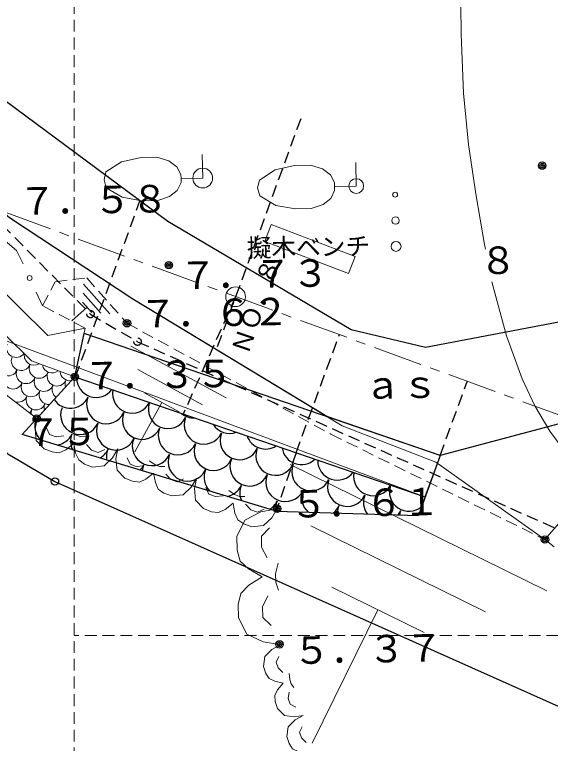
# Model space of a CAD drawing. Units: millimetres on the paper. Extents: x -947 to 759, y -3980 to 320.
# Drawn here: x 205.9 to 260.2, y -2716.1 to -2642.1 of the extents above; entities that cross this region are included whole.
import ezdxf
from ezdxf.enums import TextEntityAlignment as Align

# ---------------------------------------------------------------- set-up
doc = ezdxf.new("R2010")
doc.units = ezdxf.units.MM
doc.linetypes.add('CHAIN1', pattern=[8, 5, -1, 1, -1])
doc.linetypes.add('DASHED1', pattern=[1.8, 1.2, -0.6])
for name, color, linetype, lineweight in [('0-1', 7, 'Continuous', 9), ('1-3', 3, 'Continuous', 13), ('1-F', 2, 'Continuous', 15), ('9-5', 7, 'DASHED1', 9)]:
    doc.layers.add(name, color=color, linetype=linetype, lineweight=lineweight)
for name, color, linetype in [('0-2', 4, 'Continuous'), ('1-4', 2, 'Continuous'), ('1-D', 4, 'Continuous'), ('1-E', 4, 'Continuous'), ('6-3', 5, 'Continuous'), ('6-5', 5, 'Continuous')]:
    doc.layers.add(name, color=color, linetype=linetype)
doc.styles.add('ＭＳ ゴシック', font='')
doc.styles.get('ＭＳ ゴシック').set_extended_font_data('MS Gothic')

msp = doc.modelspace()

# ---------------------------------------------------------------- linework, layer by layer
at = {"layer": '0-1'}
for p, q in [((231.23, -2665.17), (231.887, -2663.441)), ((231.887, -2663.441), (240.388, -2666.672)), ((231.23, -2665.17), (239.731, -2668.402)), ((253.509, -2665.468), (253.609, -2665.944)), ((239.731, -2668.402), (240.388, -2666.672)), ((212.856, -2669.484), (215.513, -2672.474)), ((255.726, -2674.71), (254.242, -2669.238)), ((208.06, -2670.284), (208.706, -2671.662)), ((214.609, -2672.42), (212.803, -2670.387)), ((212.749, -2671.291), (213.706, -2672.367)), ((213.227, -2671.829), (211.673, -2673.211)), ((217.659, -2675.753), (227.321, -2681.01)), ((224.934, -2681.715), (218.364, -2678.14)), ((208.121, -2683.102), (211.974, -2678.882)), ((219.068, -2680.527), (222.547, -2682.419)), ((220.808, -2681.473), (218.074, -2686.498)), ((233.791, -2687.778), (259.808, -2700.589)), ((259.637, -2695.38), (248.583, -2687.544)), ((253.596, -2702.702), (235.904, -2693.991)), ((238.017, -2700.203), (247.383, -2704.815)), ((242.7, -2702.509), (236.039, -2716.038))]:
    msp.add_line(p, q, dxfattribs=at)
at = {"layer": '0-1', "linetype": 'DASHED1'}
for p, q in [((213.178, -2668.85), (217.263, -2673.447)), ((213.036, -2673.956), (208.706, -2671.662)), ((217.263, -2673.447), (237.929, -2684.691)), ((237.929, -2684.691), (259.637, -2695.38)), ((259.637, -2695.38), (281.69, -2712.741))]:
    msp.add_line(p, q, dxfattribs=at)
at = {"layer": '0-1'}
for points in [[(314.546, -2677.383), (313.431, -2673.566), (307.577, -2670.301), (295.194, -2668.421), (274.033, -2670.853), (247.521, -2675.902), (239.981, -2674.117), (221.414, -2663.14), (197.695, -2645.533), (182.14, -2634.174), (167.372, -2626.494), (148.206, -2618.827), (113.421, -2607.8), (101.042, -2603.147), (90.45, -2593.578)], [(73.344, -2618.772), (85.734, -2621.572), (105.405, -2630.112), (129.599, -2630.134), (166.616, -2640.308), (185.344, -2651.104), (209.237, -2674.677)], [(72.683, -2621.698), (84.798, -2624.436), (104.781, -2633.111), (129.192, -2633.134), (165.45, -2643.099), (183.511, -2653.51), (207.591, -2677.269), (211.974, -2678.882)], [(147.404, -2625.987), (180.719, -2642.39), (205.364, -2662.762), (217.851, -2671.014), (239.067, -2683.852), (248.583, -2687.544)], [(208.121, -2683.102), (159.783, -2645.826), (125.797, -2635.708), (108.249, -2636.721)], [(253.509, -2665.468), (252.634, -2660.323), (251.893, -2655.322), (251.381, -2650.128), (251.135, -2644.135), (251.073, -2638.167)], [(224.892, -2656.318), (224.938, -2658.718), (222.738, -2658.76), (222.746, -2659.16), (222.361, -2659.967), (221.573, -2660.582), (220.381, -2661.005), (218.781, -2661.036), (216.774, -2660.674), (215.155, -2659.705), (214.94, -2658.909), (215.124, -2658.105), (216.705, -2657.075), (218.697, -2656.637), (220.297, -2656.606), (221.504, -2656.983), (222.315, -2657.567), (222.731, -2658.36), (222.738, -2658.76)], [(240.455, -2657.137), (240.501, -2659.536), (238.302, -2659.578), (238.309, -2659.978), (237.925, -2660.786), (237.136, -2661.401), (235.944, -2661.824), (234.344, -2661.854), (232.337, -2661.493), (230.718, -2660.524), (230.503, -2659.728), (230.688, -2658.924), (232.268, -2657.894), (234.26, -2657.455), (235.86, -2657.425), (237.067, -2657.802), (237.879, -2658.386), (238.294, -2659.178), (238.302, -2659.578)], [(203.459, -2663.859), (206.077, -2666.053), (206.723, -2667.431)], [(211.974, -2678.882), (213.036, -2673.956), (209.237, -2674.677)], [(292.573, -2718.321), (289.47, -2712.954), (286.197, -2707.769), (284.445, -2705.303), (282.587, -2702.95), (280.603, -2700.733), (278.1, -2698.351), (275.769, -2696.509), (273.927, -2695.278), (270.006, -2692.982), (266.177, -2690.616), (264.635, -2689.452), (263.193, -2688.147), (261.567, -2686.347), (260.124, -2684.376), (258.612, -2681.817), (257.316, -2679.078), (255.726, -2674.71)], [(216.338, -2686.185), (215.805, -2687.107), (214.945, -2687.906), (213.777, -2688.028), (212.958, -2687.721), (212.364, -2687.311), (212.057, -2686.635), (211.873, -2685.632), (211.074, -2686.266), (210.398, -2686.573), (209.681, -2686.491), (208.862, -2686.184), (208.063, -2685.323), (207.941, -2684.156), (208.146, -2683.111)], [(210.849, -2684.873), (210.07, -2684.955), (209.415, -2684.709), (209.108, -2684.033)], [(213.061, -2684.956), (212.508, -2684.935), (212.016, -2684.751), (211.423, -2684.341)], [(215.006, -2686.247), (214.33, -2686.554), (213.675, -2686.308), (213.143, -2685.734)], [(262.452, -2685.752), (264.314, -2689.988), (259.637, -2695.38)], [(224.296, -2689.172), (223.778, -2690.067), (222.943, -2690.843), (221.808, -2690.962), (221.013, -2690.663), (220.436, -2690.265), (220.137, -2689.609), (219.958, -2688.634), (219.182, -2689.25), (218.526, -2689.548), (217.829, -2689.469), (217.033, -2689.17), (216.258, -2688.334), (216.139, -2687.2), (216.338, -2686.185)], [(218.964, -2687.897), (218.208, -2687.977), (217.571, -2687.738), (217.273, -2687.081)], [(221.113, -2687.977), (220.575, -2687.957), (220.098, -2687.778), (219.521, -2687.38)], [(223.003, -2689.231), (222.346, -2689.529), (221.709, -2689.291), (221.192, -2688.733)], [(232.488, -2692.246), (231.955, -2693.167), (231.095, -2693.966), (229.927, -2694.089), (229.108, -2693.781), (228.514, -2693.371), (228.207, -2692.695), (228.023, -2691.692), (227.224, -2692.327), (226.548, -2692.634), (225.832, -2692.552), (225.012, -2692.244), (224.214, -2691.384), (224.091, -2690.216), (224.296, -2689.172)], [(226.999, -2690.934), (226.221, -2691.015), (225.566, -2690.769), (225.258, -2690.093)], [(229.211, -2691.016), (228.658, -2690.996), (228.167, -2690.811), (227.573, -2690.401)], [(232.731, -2706.01), (231.077, -2705.764), (229.412, -2704.968), (228.558, -2703.333), (228.534, -2701.958), (228.789, -2700.853), (229.6, -2700.014), (230.96, -2699.165), (229.571, -2698.364), (228.731, -2697.554), (228.437, -2696.459), (228.413, -2695.084), (229.208, -2693.42), (230.843, -2692.566), (232.488, -2692.262)], [(231.157, -2692.307), (230.481, -2692.614), (229.825, -2692.368), (229.293, -2691.795)], [(231.476, -2697.23), (230.907, -2696.14), (230.887, -2695.04), (231.698, -2694.201)], [(232.634, -2700.511), (232.345, -2699.69), (232.33, -2698.866), (232.585, -2697.761)], [(231.872, -2704.1), (231.033, -2703.289), (231.013, -2702.189), (231.544, -2701.08)], [(235.131, -2713.219), (234.23, -2713.361), (233.234, -2713.219), (232.523, -2712.507), (232.286, -2711.795), (232.239, -2711.179), (232.524, -2710.609), (233.093, -2709.946), (232.239, -2709.755), (231.67, -2709.471), (231.338, -2708.949), (231.101, -2708.237), (231.244, -2707.241), (231.956, -2706.53), (232.762, -2706.103)], [(233.046, -2708.855), (232.572, -2708.38), (232.382, -2707.811), (232.667, -2707.242)], [(234.184, -2710.373), (233.899, -2709.993), (233.757, -2709.566), (233.71, -2708.95)], [(234.373, -2712.365), (233.804, -2712.081), (233.614, -2711.511), (233.709, -2710.847)], [(237.501, -2720.335), (236.6, -2720.477), (235.603, -2720.335), (234.892, -2719.623), (234.655, -2718.911), (234.608, -2718.295), (234.893, -2717.726), (235.462, -2717.062), (234.608, -2716.872), (234.039, -2716.587), (233.708, -2716.065), (233.47, -2715.353), (233.613, -2714.357), (234.325, -2713.646), (235.131, -2713.219)], [(235.415, -2715.971), (234.941, -2715.496), (234.752, -2714.927), (235.036, -2714.358)]]:
    msp.add_lwpolyline(points, dxfattribs=at)
at = {"layer": '0-1', "linetype": 'DASHED1'}
msp.add_lwpolyline([(208.706, -2671.662), (209.997, -2669.234), (213.178, -2668.85)], dxfattribs=at)
at = {"layer": '0-1'}
for centre, radius in [((224.938, -2658.718), 1), ((240.501, -2659.536), 0.75), ((244.44, -2660.407), 0.25), ((244.491, -2663.032), 0.375), ((244.541, -2665.656), 0.5), ((207.392, -2668.857), 0.25)]:
    msp.add_circle(centre, radius, dxfattribs=at)
for centre, start, end in [((206.027, -2675.915), 158.34979, 323.24069), ((206.528, -2677.247), 158.34979, 334.71739), ((207.843, -2676.703), 171.15509, 301.23358), ((205.213, -2677.79), 158.34979, 334.71739), ((208.345, -2678.035), 158.34979, 334.71739), ((209.66, -2677.492), 190.44009, 309.12059), ((207.029, -2678.578), 158.34979, 334.71739), ((211.477, -2678.28), 183.15388, 278.8783), ((205.714, -2679.122), 158.34979, 334.71739), ((208.846, -2679.367), 158.34979, 334.71739), ((210.161, -2678.824), 158.34979, 334.71739), ((207.531, -2679.91), 158.34979, 334.71739), ((210.663, -2680.156), 158.34979, 233.96298), ((211.978, -2679.612), 158.34979, 197.60489), ((209.347, -2680.699), 158.34979, 273.78299), ((206.215, -2680.454), 251.9446, 334.71739), ((208.032, -2681.242), 158.34979, 334.71739), ((209.849, -2682.031), 158.34979, 193.64288), ((206.716, -2681.785), 311.6097, 334.71739), ((208.533, -2682.574), 158.34979, 184.89169)]:
    msp.add_arc(centre, 0.991, start, end, dxfattribs=at)
at = {"layer": '0-2'}
for centre, radius in [((259.355, -2657.457), 0.375), ((259.355, -2657.457), 0.225), ((259.355, -2657.457), 0.075), ((221.503, -2667.556), 0.375), ((221.503, -2667.556), 0.225), ((221.503, -2667.556), 0.075), ((217.263, -2673.447), 0.375), ((217.263, -2673.447), 0.225), ((217.263, -2673.447), 0.075), ((211.974, -2678.882), 0.375), ((211.974, -2678.882), 0.225), ((211.974, -2678.882), 0.075), ((208.121, -2683.102), 0.375), ((208.121, -2683.102), 0.225), ((208.121, -2683.102), 0.075), ((232.488, -2692.246), 0.375), ((232.488, -2692.246), 0.225), ((232.488, -2692.246), 0.075), ((259.637, -2695.38), 0.375), ((259.637, -2695.38), 0.225), ((259.637, -2695.38), 0.075), ((232.731, -2706.01), 0.375), ((232.731, -2706.01), 0.225), ((232.731, -2706.01), 0.075)]:
    msp.add_circle(centre, radius, dxfattribs=at)
at = {"layer": '1-3', "color": 2, "linetype": 'CHAIN1', "lineweight": 15}
msp.add_line((322.189, -2705.106), (-147.375, -2533.324), dxfattribs=at)
at = {"layer": '1-3'}
for p, q in [((227.933, -2671.689), (228.62, -2669.811)), ((247.467, -2691.06), (249.004, -2686.856))]:
    msp.add_line(p, q, dxfattribs=at)
msp.add_circle((228.276, -2670.75), 1, dxfattribs=at)
at = {"layer": '1-D', "linetype": 'DASHED1'}
for p, q in [((234.872, -2652.72), (226.308, -2676.131)), ((212.049, -2678.882), (218.578, -2661.035)), ((228.276, -2670.75), (222.959, -2682.651)), ((234.407, -2686.579), (238.79, -2674.596)), ((249.004, -2686.856), (251.754, -2679.339)), ((234.407, -2686.579), (232.378, -2692.491))]:
    msp.add_line(p, q, dxfattribs=at)
at = {"layer": '1-D'}
for p, q in [((249.004, -2686.856), (212.924, -2674.477)), ((211.974, -2678.882), (247.467, -2691.06)), ((232.378, -2692.491), (206.645, -2684.719)), ((249.004, -2686.856), (246.818, -2692.951)), ((232.378, -2692.491), (246.818, -2692.951))]:
    msp.add_line(p, q, dxfattribs=at)
for points in [[(294.022, -2677.705), (269.444, -2681.415), (249.004, -2686.856), (237.519, -2682.916), (217.851, -2671.014), (205.364, -2662.762), (180.719, -2642.39), (147.404, -2625.987), (85.176, -2608.015), (90.45, -2593.578)], [(313.431, -2673.566), (307.577, -2670.301), (295.194, -2668.421), (274.033, -2670.853), (247.521, -2675.902), (239.981, -2674.117), (221.414, -2663.14), (197.695, -2645.533), (182.14, -2634.174), (167.372, -2626.494), (148.206, -2618.827), (113.421, -2607.8), (101.042, -2603.147)], [(206.645, -2684.719), (211.974, -2678.882), (212.924, -2674.477)]]:
    msp.add_lwpolyline(points, dxfattribs=at)
at = {"layer": '1-E'}
for centre, start, end in [((214.147, -2678.996), 178.81956, 323.49899), ((217.78, -2680.573), 169.32417, 332.82835), ((211.516, -2680.082), 213.85628, 334.71739), ((215.15, -2681.66), 158.34979, 334.71739), ((212.519, -2682.747), 158.34979, 334.71739), ((221.414, -2682.15), 160.26651, 334.71739), ((218.783, -2683.237), 158.34979, 334.71739), ((224.044, -2681.064), 230.38072, 271.74638), ((209.888, -2683.833), 158.34979, 227.49493), ((216.152, -2684.324), 158.34979, 334.71739), ((225.047, -2683.728), 158.34979, 334.71739), ((222.416, -2684.814), 158.34979, 334.71739), ((227.678, -2682.641), 212.11247, 290.01463), ((209.888, -2683.833), 278.89598, 334.71739), ((213.521, -2685.41), 158.34979, 205.19974), ((228.68, -2685.305), 158.34979, 334.71739), ((231.311, -2684.219), 199.34895, 302.77815), ((219.785, -2685.901), 158.34979, 334.71739), ((226.05, -2686.392), 158.34979, 334.71739), ((213.521, -2685.41), 301.19118, 334.71739), ((217.154, -2686.988), 158.34979, 189.12714), ((232.314, -2686.883), 158.34979, 334.71739), ((234.945, -2685.796), 188.58115, 313.54594), ((223.419, -2687.478), 158.34979, 334.71739), ((229.683, -2687.969), 158.34979, 334.71739), ((217.154, -2686.988), 317.26378, 334.71739), ((220.788, -2688.565), 158.34979, 175.05363), ((235.948, -2688.459), 158.34979, 334.71739), ((238.578, -2687.373), 178.77083, 324.20218), ((227.052, -2689.056), 158.34979, 225.12308), ((242.212, -2688.951), 169.46165, 332.66545), ((220.788, -2688.565), 331.42087, 334.71739), ((224.422, -2690.142), 158.34979, 161.68283), ((233.316, -2689.546), 158.34979, 334.71739), ((239.581, -2690.037), 158.34979, 334.71739), ((227.052, -2689.056), 281.26784, 334.71739), ((230.686, -2690.633), 158.34979, 203.77226), ((245.845, -2690.527), 160.40233, 311.32472), ((224.422, -2690.142), 334.11238, 334.71739), ((236.95, -2691.124), 158.34979, 227.90556), ((243.214, -2691.614), 158.34979, 216.23943), ((230.686, -2690.633), 302.61865, 334.71739), ((234.319, -2692.21), 158.34979, 187.94431), ((236.95, -2691.124), 308.43927, 334.71739), ((240.584, -2692.701), 158.34979, 179.6582), ((243.214, -2691.614), 320.10541, 334.71739), ((246.848, -2693.191), 158.34979, 171.24968)]:
    msp.add_arc(centre, 1.982, start, end, dxfattribs=at)
at = {"layer": '1-F'}
msp.add_line((-150.91, -2542.667), (247.467, -2691.06), dxfattribs=at)
at = {"layer": '6-3', "linetype": 'DASHED1'}
for p, q in [((190.705, -2649.365), (213.558, -2672.514)), ((213.558, -2672.514), (218.337, -2675.312)), ((218.337, -2675.312), (273.856, -2700.113))]:
    msp.add_line(p, q, dxfattribs=at)
at = {"layer": '6-3'}
msp.add_line((209.96, -2689.485), (265.479, -2714.287), dxfattribs=at)
msp.add_lwpolyline([(4.285, -2613.545), (32.709, -2626.631), (41.038, -2628.188), (77.173, -2630.783), (102.198, -2635.989), (130.12, -2643.666), (158.043, -2648.28), (168.767, -2654.88), (182.328, -2663.538), (205.181, -2686.688), (209.96, -2689.485)], dxfattribs=at)
at = {"layer": '6-3', "linetype": 'DASHED1'}
for centre in [(213.558, -2672.514), (218.337, -2675.312)]:
    msp.add_circle(centre, 0.375, dxfattribs=at)
at = {"layer": '6-5'}
msp.add_circle((209.96, -2689.485), 0.375, dxfattribs=at)
at = {"layer": '9-5', "color": 4}
msp.add_line((322.189, -2705.106), (211.907, -2705.106), dxfattribs=at)
at = {"layer": '9-5'}
msp.add_lwpolyline([(-38.093, -2739.272), (211.907, -2739.272), (211.907, -2489.272), (-38.093, -2489.272)], dxfattribs=at)

# ---------------------------------------------------------------- texts
at = {"layer": '0-1', "style": 'ＭＳ ゴシック'}
msp.add_text('擬木ベンチ', height=1.833, rotation=1.097, dxfattribs=at).set_placement((229.433, -2667.295), align=Align.BOTTOM_LEFT)
at = {"layer": '0-1', "color": 4, "style": 'ＭＳ ゴシック'}
for s, p in [('８', (253.027, -2669.325)), ('ａｓ', (241.296, -2681.966))]:
    msp.add_text(s, height=2.786, rotation=1.096, dxfattribs=at).set_placement(p, align=Align.BOTTOM_LEFT)
at = {"layer": '0-2', "style": 'ＭＳ ゴシック'}
for s, rotation, p in [('７．５８', 1.096, (206.318, -2663.299)), ('７．７３', 1.097, (222.599, -2670.836)), ('７．６２', 1.096, (218.554, -2674.738)), ('７．３５', 1.097, (212.873, -2681.026)), ('５．７５', 1.096, (199.206, -2686.9)), ('５．６１', 1.096, (233.838, -2694.007)), ('５．３７', 1.096, (234.119, -2708.852))]:
    msp.add_text(s, height=2.786, rotation=rotation, dxfattribs=at).set_placement(p, align=Align.BOTTOM_LEFT)
at = {"layer": '1-4', "style": 'ＭＳ ゴシック'}
msp.add_text('ＮＯ．８', height=1.833, rotation=70.922, dxfattribs=at).set_placement((230.043, -2676.932), align=Align.BOTTOM_LEFT)

doc.saveas('drawing.dxf')
